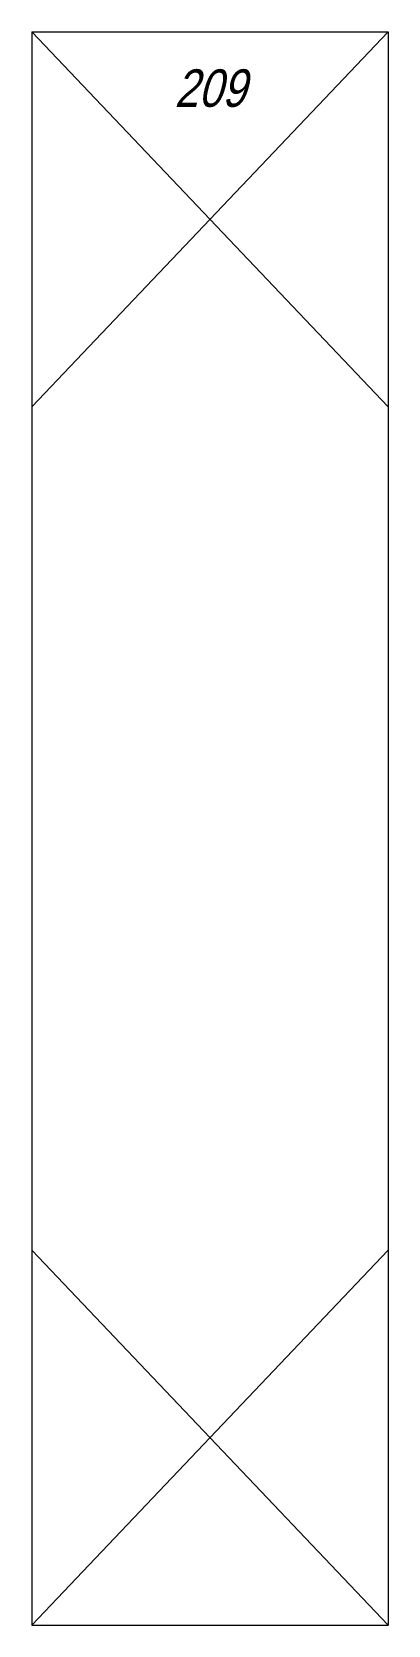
# Model space of a CAD drawing. Header units: millimetres. Extents: x 0 to 19, y -42.5 to 42.5.
import ezdxf
from ezdxf.enums import TextEntityAlignment as Align

# ---------------------------------------------------------------- set-up
doc = ezdxf.new("R2010")
doc.units = ezdxf.units.MM
doc.header["$LTSCALE"] = 0.5
doc.layers.get('0').update_dxf_attribs({"color": 9, "lineweight": 15})
doc.layers.add('Namebox', color=9, linetype='Continuous', lineweight=20)
doc.styles.add('Longhand', font='vnfont.shx', dxfattribs={"width": 0.85, "oblique": 15})

msp = doc.modelspace()

# ---------------------------------------------------------------- linework, layer by layer
at = {"ltscale": 0.5}
for p, q in [((0, 42.5), (0, -42.5)), ((0, 42.5), (19, 42.5)), ((0, 42.5), (19, 22.5)), ((19, 42.5), (0, 22.5)), ((19, 42.5), (19, -42.5)), ((0, -22.5), (19, -42.5)), ((0, -42.5), (19, -22.5)), ((0, -42.5), (19, -42.5))]:
    msp.add_line(p, q, dxfattribs=at)

# ---------------------------------------------------------------- texts
at = {"layer": 'Namebox', "color": 4, "style": 'Longhand', "oblique": 15, "width": 0.85}
msp.add_text('209', height=2, dxfattribs=at).set_placement((9.5, 40.5), align=Align.TOP_CENTER)

doc.saveas('drawing.dxf')
